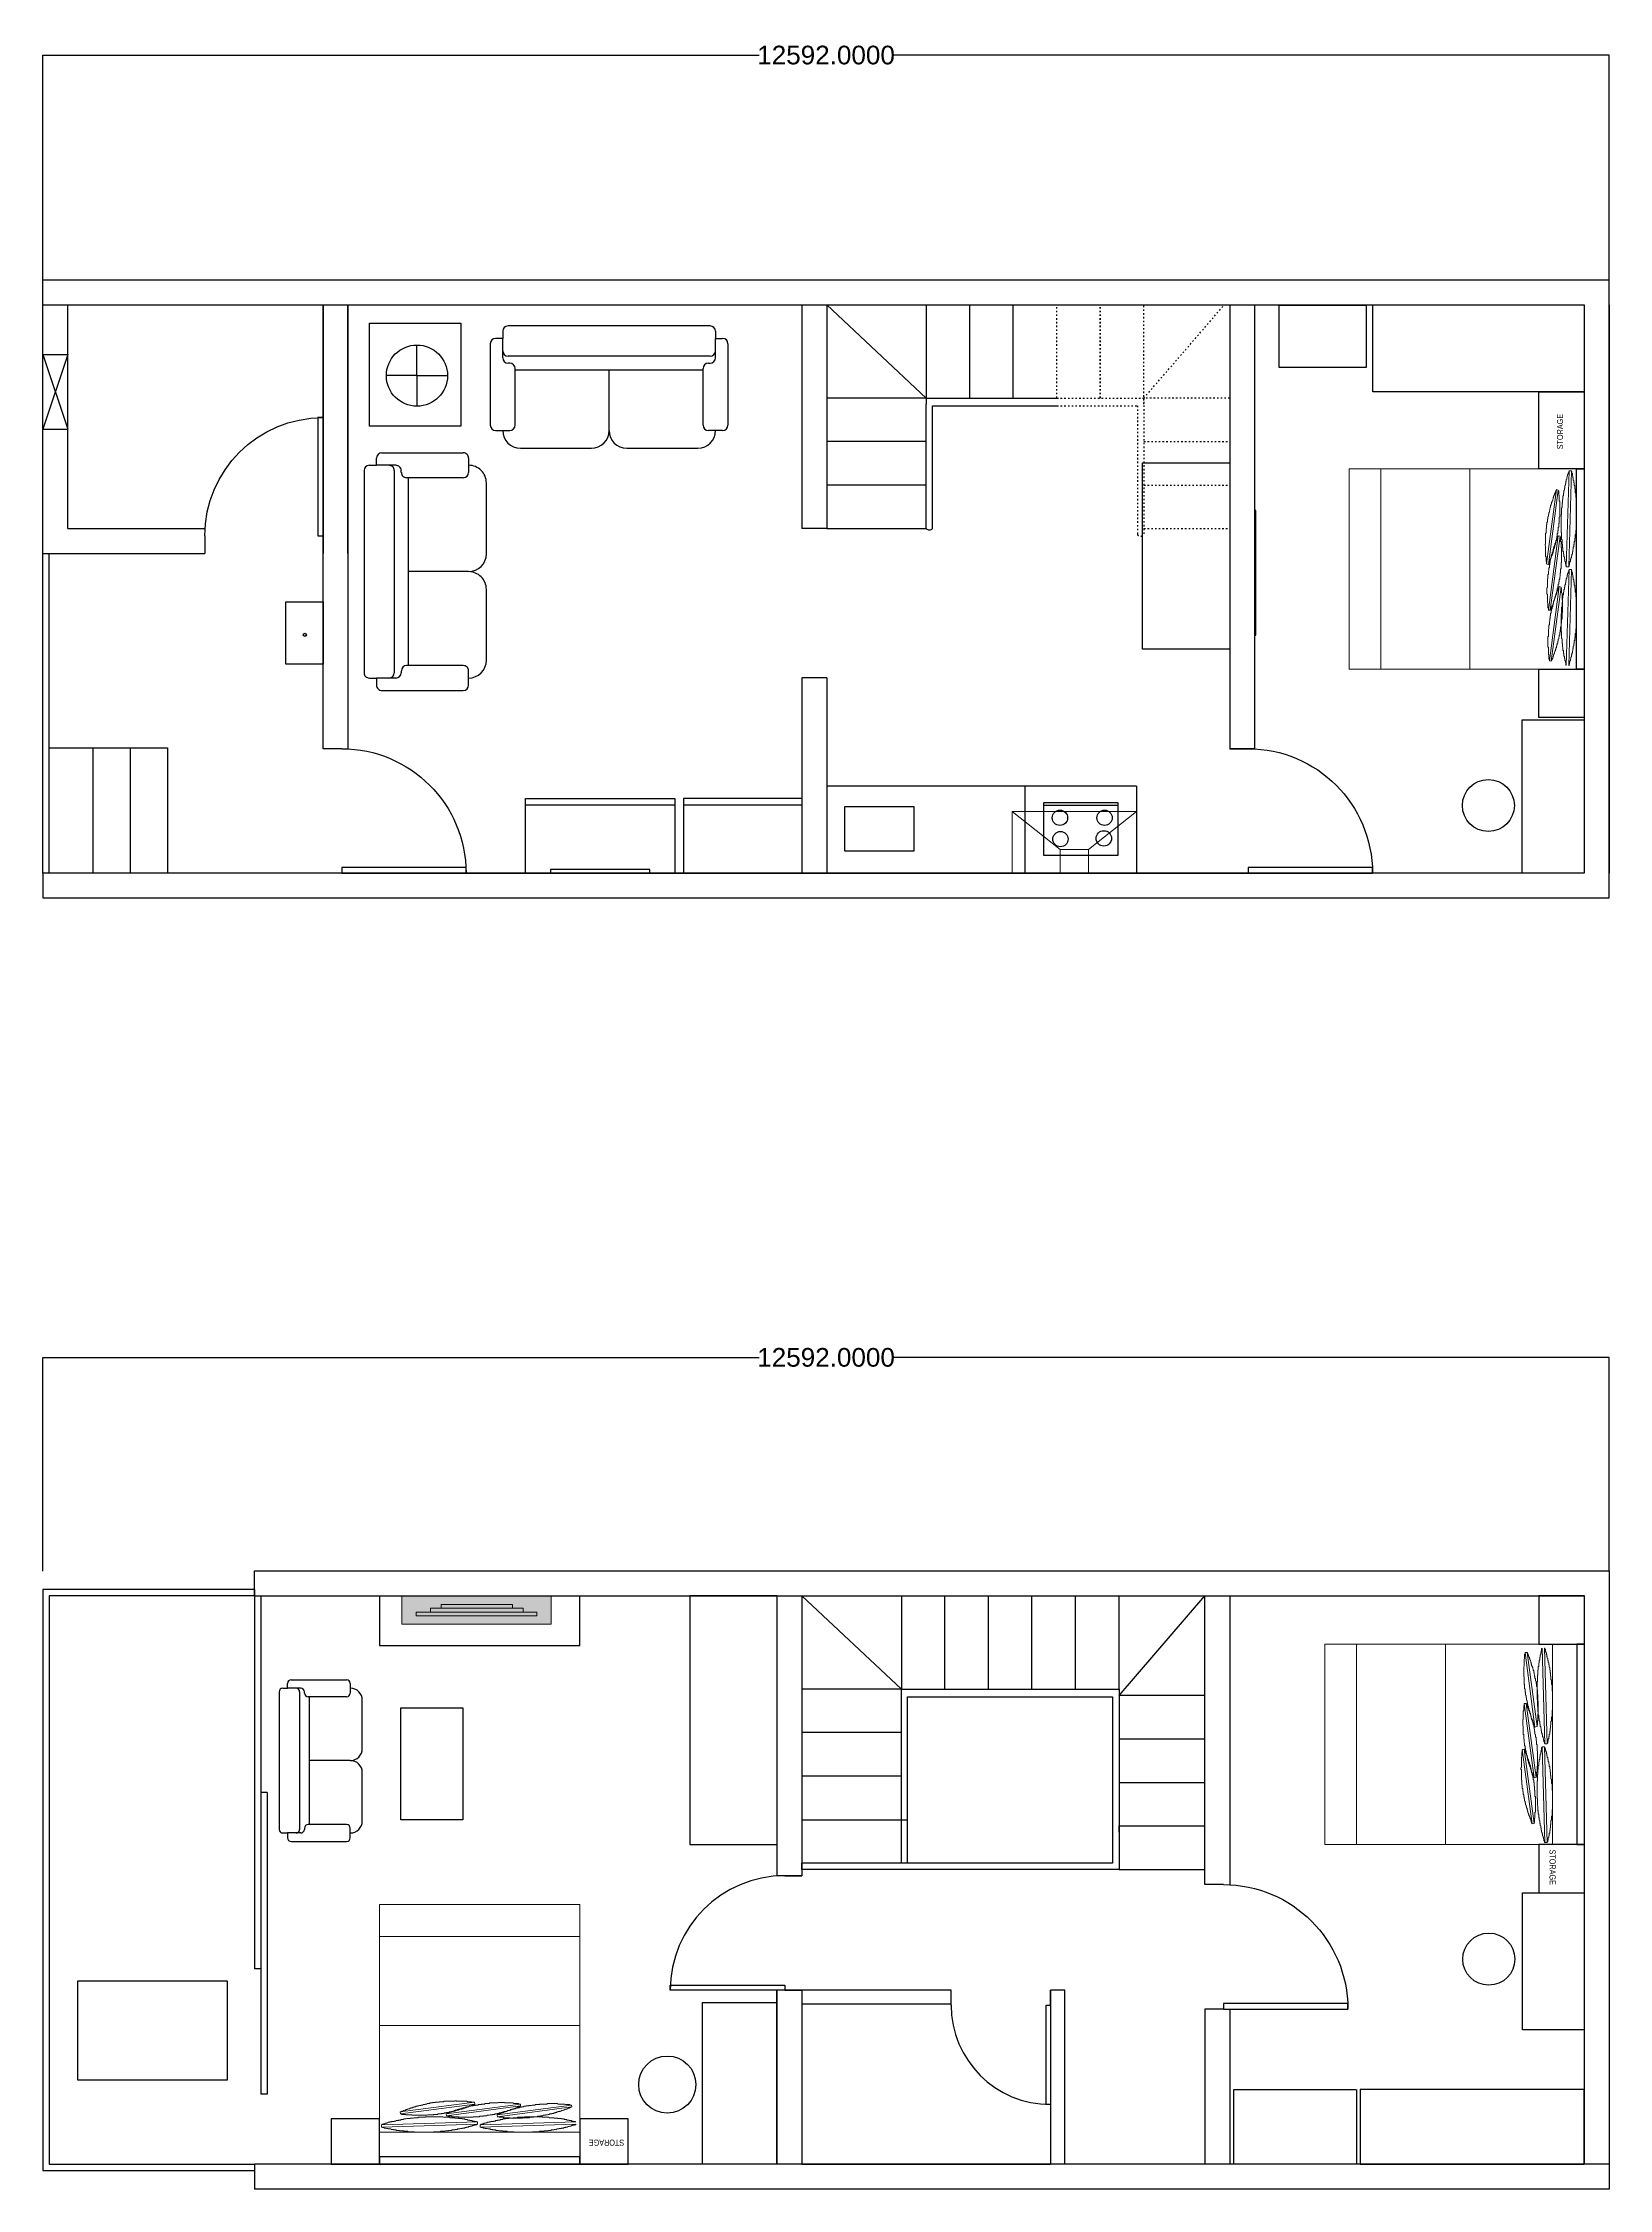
# Model space of a CAD drawing. Header units: millimetres. Extents: x 120894 to 133486, y -36003 to -18746.
import ezdxf

# ---------------------------------------------------------------- set-up
doc = ezdxf.new("R2010")
doc.units = ezdxf.units.MM
doc.header["$MEASUREMENT"] = 0
doc.linetypes.add('ACAD_ISO03W100', pattern=[30, 12, -18])
doc.layers.add('A_FURNITURE', color=251, linetype='Continuous', lineweight=9)
doc.layers.add('A_FURNITURE HATCH', color=7, linetype='Continuous', lineweight=18, true_color=0xe0e0e0)
doc.styles.add('ARIAL', font='ARIALN.TTF')
doc.styles.get("Standard").update_dxf_attribs({"font": 'arial.ttf'})
doc.dimstyles.get("Standard").update_dxf_attribs({"dimtxt": 150, "dimasz": 0.18, "dimexe": 0.18, "dimexo": 0.0625, "dimgap": 0.09, "dimtad": 0, "dimtih": 1, "dimtoh": 1, "dimdec": 4, "dimzin": 0, "dimdsep": 46, "dimtxsty": 'Standard', "dimcen": 0.09, "dimadec": 0, "dimazin": 0, "dimtfac": 1, "dimtdec": 4, "dimtofl": 0, "dimtmove": 0, "dimatfit": 3, "dimfxl": 1, "dimtolj": 1, "dimtzin": 0, "dimarcsym": 0})

# ---------------------------------------------------------------- blocks, each defined once
blk = doc.blocks.new('*U2')
for p, q in [((0, 0), (0, -6)), ((40, 0), (40, -6))]:
    blk.add_line(p, q)
blk.add_lwpolyline([(0, 0), (0, 40), (1.75, 40), (1.75, 0)], close=True)
blk.add_arc((0, 0), 40, 0, 90)
blk = doc.blocks.new('A$C02A636C4')
for p, q in [((0.068, 0.601), (0.029, 0.601)), ((0.068, 0.64), (0.068, 0.601)), ((0.068, 0.533), (0.068, 0.601)), ((1.203, 0.669), (0.097, 0.669)), ((1.232, 0.64), (1.232, 0.601)), ((1.232, 0.601), (1.271, 0.601)), ((1.232, 0.533), (1.232, 0.601)), ((0, 0.572), (0, 0.126)), ((0.068, 0.495), (0.068, 0.543)), ((1.203, 0.504), (0.097, 0.504)), ((1.232, 0.495), (1.232, 0.543)), ((1.3, 0.572), (1.3, 0.126)), ((0.107, 0.466), (0.097, 0.466)), ((0.136, 0.126), (0.136, 0.436)), ((1.164, 0.427), (0.136, 0.427)), ((0.65, 0.097), (0.65, 0.427)), ((1.164, 0.126), (1.164, 0.436)), ((1.193, 0.466), (1.203, 0.466)), ((0.029, 0.097), (0.107, 0.097)), ((0.165, 0), (0.553, 0)), ((0.747, 0), (1.135, 0)), ((1.271, 0.097), (1.193, 0.097))]:
    blk.add_line(p, q)
for centre, radius, start, end in [((0.029, 0.572), 0.0291, 90, 180), ((0.097, 0.64), 0.0291, 90, 180), ((1.203, 0.64), 0.0291, 0, 90), ((1.271, 0.572), 0.0291, 0, 90), ((0.097, 0.533), 0.0291, 180, 270), ((0.097, 0.495), 0.0291, 180, 270), ((1.203, 0.533), 0.0291, 270, 0), ((1.203, 0.495), 0.0291, 270, 0), ((0.107, 0.436), 0.0291, 0, 90), ((1.193, 0.436), 0.0291, 90, 180), ((0.029, 0.126), 0.0291, 180, 270), ((0.107, 0.126), 0.0291, 270, 0), ((1.193, 0.126), 0.0291, 180, 270), ((1.271, 0.126), 0.0291, 270, 0), ((0.165, 0.097), 0.097, 180, 270), ((0.553, 0.097), 0.097, 270, 0), ((0.747, 0.097), 0.097, 180, 270), ((1.135, 0.097), 0.097, 270, 0)]:
    blk.add_arc(centre, radius, start, end)
blk = doc.blocks.new('A$C40209d2d')
at = {"layer": 'A_FURNITURE', "linetype": 'Continuous', "lineweight": 5}
for points in [[(0, 0), (0, 66), (75, 66), (75, 0)], [(39.8, 0), (39.8, 66), (10.46, 66), (10.46, 0)]]:
    blk.add_lwpolyline(points, close=True, dxfattribs=at)
for points in [[(70.03, 51.95), (70.03, 53.16), (70.21, 53.34), (70.21, 54.74), (70.33, 54.86), (70.33, 55.95), (70.51, 55.95), (70.51, 57.04), (70.63, 57.22), (70.63, 58.01), (70.82, 58.13), (70.82, 58.92), (71, 59.04), (71, 59.71), (71.12, 59.83), (71.12, 60.5), (71.3, 60.62), (71.3, 61.22), (71.42, 61.22), (71.42, 61.89), (71.6, 62.01), (71.6, 62.5), (71.73, 62.62), (71.73, 63.1), (71.91, 63.28), (71.91, 63.64), (72.03, 63.64), (72.03, 64.12), (72.21, 64.3), (72.21, 64.73), (72.39, 64.73), (72.39, 65.21), (72.51, 65.33)], [(71.6, 33.76), (72.51, 65.33), (73.3, 65.33)], [(73.3, 65.33), (72.39, 33.76), (72.39, 33.76)], [(73.3, 65.33), (73.3, 65.21), (73.48, 65.03), (73.48, 64.61), (73.61, 64.42), (73.61, 63.82), (73.79, 63.64), (73.79, 63.1), (73.91, 63.1), (73.91, 62.31), (74.09, 62.19), (74.09, 61.4), (74.21, 61.4), (74.21, 60.5), (74.39, 60.5), (74.39, 59.4), (74.51, 59.4), (74.51, 58.13), (74.7, 58.01), (74.7, 56.62), (74.88, 56.62), (74.88, 54.43), (75, 54.25), (75, 48.19), (74.88, 48.19), (74.88, 47.28)], [(75, 66), (75, 0)], [(65.06, 34.73), (68.33, 59.22), (68.94, 59.04)], [(65.72, 50.67), (65.72, 50.98), (65.84, 50.98), (65.84, 51.64), (66.03, 51.76), (66.03, 52.25), (66.15, 52.37), (66.15, 52.86), (66.33, 53.04), (66.33, 53.46), (66.45, 53.46), (66.45, 53.95), (66.63, 54.13), (66.63, 54.55), (66.75, 54.55), (66.75, 55.04), (66.94, 55.04), (66.94, 55.52), (67.12, 55.65), (67.12, 55.95), (67.24, 56.13), (67.24, 56.43), (67.42, 56.62), (67.42, 56.92), (67.54, 56.92), (67.54, 57.34), (67.72, 57.34), (67.72, 57.65), (67.85, 57.83), (67.85, 58.13), (68.03, 58.13), (68.03, 58.62), (68.15, 58.62), (68.15, 58.92), (68.33, 58.92), (68.33, 59.22)], [(68.33, 43.09), (68.33, 42.49), (68.15, 42.31), (68.15, 41.7), (68.03, 41.7), (68.03, 41.09), (67.85, 41.09), (67.85, 40.61), (67.72, 40.43), (67.72, 40), (67.54, 39.82), (67.54, 39.52), (67.42, 39.34), (67.42, 38.91), (67.24, 38.91), (67.24, 38.43), (67.12, 38.43), (67.12, 37.94), (66.94, 37.94), (66.94, 37.52), (66.75, 37.33), (66.75, 37.03), (66.63, 37.03), (66.63, 36.55), (66.45, 36.55), (66.45, 36.24), (66.33, 36.12), (66.33, 35.76), (66.15, 35.76), (66.15, 35.33), (66.03, 35.33), (66.03, 35.03), (65.84, 34.85), (65.84, 34.55), (65.72, 34.55), (68.94, 59.04)], [(68.94, 59.04), (68.94, 58.74), (69.12, 58.74), (69.12, 57.34), (69.24, 57.34), (69.24, 55.34), (69.42, 55.34), (69.42, 50.25), (69.24, 50.07), (69.24, 48.19), (69.12, 48.07), (69.12, 46.79), (68.94, 46.79), (68.94, 45.7), (68.82, 45.58), (68.82, 44.79), (68.63, 44.61), (68.63, 43.88), (68.51, 43.88), (68.51, 43.09), (68.33, 43.09)], [(65.06, 34.73), (65.06, 35.46), (64.94, 35.64), (64.94, 37.03), (64.75, 37.21), (64.75, 40.61), (64.63, 40.73), (64.63, 41.22), (64.75, 41.22), (64.75, 44.79), (64.94, 44.79), (64.94, 46.37), (65.06, 46.37), (65.06, 47.58), (65.24, 47.58), (65.24, 48.49), (65.36, 48.49), (65.36, 49.46), (65.54, 49.46), (65.54, 50.25), (65.72, 50.37), (65.72, 50.67)], [(71.6, 33.76), (71.6, 34.06), (71.42, 34.06), (71.42, 34.73), (71.3, 34.85), (71.3, 35.46), (71.12, 35.46), (71.12, 36.24), (71, 36.24), (71, 37.03), (70.82, 37.03), (70.82, 37.94), (70.63, 37.94), (70.63, 38.73), (70.51, 38.91), (70.51, 40), (70.33, 40), (70.33, 41.22), (70.21, 41.22), (70.21, 42.79), (70.03, 42.79), (70.03, 44.97), (69.91, 45.1), (69.91, 50.86), (70.03, 50.98), (70.03, 51.95)], [(65.72, 19.51), (68.94, 44), (69.6, 43.88)], [(66.33, 35.64), (66.33, 35.94), (66.45, 35.94), (66.45, 36.55), (66.63, 36.55), (66.63, 37.21), (66.75, 37.33), (66.75, 37.82), (66.94, 37.94), (66.94, 38.43), (67.12, 38.43), (67.12, 38.91), (67.24, 39.03), (67.24, 39.52), (67.42, 39.52), (67.42, 40), (67.54, 40), (67.54, 40.43), (67.72, 40.43), (67.72, 40.91), (67.85, 41.09), (67.85, 41.4), (68.03, 41.4), (68.03, 41.82), (68.15, 41.82), (68.15, 42.31), (68.33, 42.31), (68.33, 42.61), (68.51, 42.79), (68.51, 43.09), (68.63, 43.09), (68.63, 43.4), (68.82, 43.52), (68.82, 43.7), (68.94, 43.88), (68.94, 44)], [(68.94, 27.88), (68.94, 27.27), (68.82, 27.27), (68.82, 26.6), (68.63, 26.6), (68.63, 26), (68.51, 26), (68.51, 25.39), (68.33, 25.39), (68.33, 24.91), (68.15, 24.78), (68.15, 24.3), (68.03, 24.3), (68.03, 23.81), (67.85, 23.81), (67.85, 23.21), (67.72, 23.21), (67.72, 22.91), (67.54, 22.72), (67.54, 22.42), (67.42, 22.3), (67.42, 22), (67.24, 21.81), (67.24, 21.51), (67.12, 21.33), (67.12, 21.03), (66.94, 21.03), (66.94, 20.72), (66.75, 20.6), (66.75, 20.24), (66.63, 20.12), (66.63, 19.93), (66.45, 19.81), (66.45, 19.51), (66.33, 19.51), (69.6, 43.88)], [(69.6, 43.88), (69.6, 43.52), (69.73, 43.52), (69.73, 42.12), (69.91, 42.12), (69.91, 40.12), (70.03, 40), (70.03, 35.15), (69.91, 35.15), (69.91, 33.15), (69.73, 32.97), (69.73, 31.76), (69.6, 31.76), (69.6, 30.67), (69.42, 30.48), (69.42, 29.76), (69.24, 29.57), (69.24, 28.79), (69.12, 28.79), (69.12, 28), (68.94, 28), (68.94, 27.88)], [(74.88, 47.28), (74.88, 46), (74.7, 45.88), (74.7, 44.49), (74.51, 44.31), (74.51, 43.22), (74.39, 43.22), (74.39, 42.12), (74.21, 42.12), (74.21, 41.22), (74.09, 41.09), (74.09, 40.31), (73.91, 40.31), (73.91, 39.52), (73.79, 39.34), (73.79, 38.73), (73.61, 38.73), (73.61, 37.94), (73.48, 37.94), (73.48, 37.33), (73.3, 37.33), (73.3, 36.73), (73.12, 36.73), (73.12, 36.12), (73, 36.12), (73, 35.46), (72.82, 35.46), (72.82, 35.03), (72.7, 34.85), (72.7, 34.36), (72.51, 34.36), (72.51, 33.94), (72.39, 33.94), (72.39, 33.76)], [(65.72, 19.51), (65.72, 20.24), (65.54, 20.24), (65.54, 21.81), (65.36, 22), (65.36, 24.78), (65.24, 24.78), (65.24, 26.79), (65.36, 26.97), (65.36, 29.76), (65.54, 29.76), (65.54, 31.27), (65.72, 31.27), (65.72, 32.36), (65.84, 32.55), (65.84, 33.45), (66.03, 33.45), (66.03, 34.36), (66.15, 34.36), (66.15, 35.15), (66.33, 35.15), (66.33, 35.64)], [(65.06, 34.73), (65.72, 34.55), (65.72, 34.55)], [(70.03, 19.33), (70.03, 20.42), (70.21, 20.6), (70.21, 22.12), (70.33, 22.12), (70.33, 23.21), (70.51, 23.39), (70.51, 24.48), (70.63, 24.48), (70.63, 25.39), (70.82, 25.39), (70.82, 26.3), (71, 26.3), (71, 27.09), (71.12, 27.09), (71.12, 27.69), (71.3, 27.88), (71.3, 28.48), (71.42, 28.48), (71.42, 29.27), (71.6, 29.27), (71.6, 29.88), (71.73, 29.88), (71.73, 30.48), (71.91, 30.48), (71.91, 30.97), (72.03, 31.15), (72.03, 31.58), (72.21, 31.58), (72.21, 32.06), (72.39, 32.24), (72.39, 32.67), (72.51, 32.67), (72.51, 32.85)], [(71.6, 33.76), (72.39, 33.76)], [(71.6, 1.27), (72.51, 32.85), (73.3, 32.85)], [(73.3, 32.85), (72.39, 1.27), (72.39, 1.27)], [(73.3, 32.85), (73.3, 32.55), (73.48, 32.55), (73.48, 31.88), (73.61, 31.88), (73.61, 31.15), (73.79, 31.15), (73.79, 30.48), (73.91, 30.36), (73.91, 29.57), (74.09, 29.57), (74.09, 28.79), (74.21, 28.67), (74.21, 27.69), (74.39, 27.69), (74.39, 26.79), (74.51, 26.6), (74.51, 25.39), (74.7, 25.39), (74.7, 24), (74.88, 23.81), (74.88, 21.69), (75, 21.69), (75, 15.63), (74.88, 15.45), (74.88, 14.66)], [(66.03, 2.72), (69.24, 27.27), (69.91, 27.09)], [(66.63, 18.72), (66.63, 19.21), (66.75, 19.21), (66.75, 19.81), (66.94, 19.93), (66.94, 20.42), (67.12, 20.6), (67.12, 21.03), (67.24, 21.21), (67.24, 21.69), (67.42, 21.69), (67.42, 22.12), (67.54, 22.3), (67.54, 22.72), (67.72, 22.72), (67.72, 23.21), (67.85, 23.21), (67.85, 23.69), (68.03, 23.81), (68.03, 24.12), (68.15, 24.3), (68.15, 24.6), (68.33, 24.6), (68.33, 25.09), (68.51, 25.09), (68.51, 25.57), (68.63, 25.57), (68.63, 25.88), (68.82, 25.88), (68.82, 26.3), (68.94, 26.3), (68.94, 26.6), (69.12, 26.79), (69.12, 27.09), (69.24, 27.09), (69.24, 27.27)], [(69.24, 11.08), (69.24, 10.66), (69.12, 10.48), (69.12, 10.05), (68.94, 9.87), (68.94, 9.26), (68.82, 9.26), (68.82, 8.6), (68.63, 8.6), (68.63, 8.17), (68.51, 7.99), (68.51, 7.57), (68.33, 7.57), (68.33, 7.08), (68.15, 7.08), (68.15, 6.6), (68.03, 6.47), (68.03, 6.17), (67.85, 5.99), (67.85, 5.69), (67.72, 5.5), (67.72, 5.2), (67.54, 5.08), (67.54, 4.72), (67.42, 4.72), (67.42, 4.29), (67.24, 4.29), (67.24, 3.99), (67.12, 3.81), (67.12, 3.5), (66.94, 3.5), (66.94, 3.2), (66.75, 3.02), (66.75, 2.72), (66.63, 2.72), (66.63, 2.67), (69.91, 27.09)], [(69.91, 27.09), (69.91, 26.6), (70.03, 26.6), (70.03, 25.21), (70.21, 25.09), (70.21, 22.91), (70.33, 22.72), (70.33, 18.84), (70.21, 18.72), (70.21, 16.54), (70.03, 16.54), (70.03, 15.14), (69.91, 14.96), (69.91, 13.93), (69.73, 13.93), (69.73, 12.96), (69.6, 12.96), (69.6, 12.17), (69.42, 12.05), (69.42, 11.26), (69.24, 11.26), (69.24, 11.08)], [(66.03, 2.72), (66.03, 3.2), (65.84, 3.32), (65.84, 4.72), (65.72, 4.9), (65.72, 7.2), (65.54, 7.38), (65.54, 10.78), (65.72, 10.78), (65.72, 13.14), (65.84, 13.27), (65.84, 14.66), (66.03, 14.66), (66.03, 15.75), (66.15, 15.93), (66.15, 16.72), (66.33, 16.84), (66.33, 17.63), (66.45, 17.63), (66.45, 18.42), (66.63, 18.54), (66.63, 18.72)], [(65.72, 19.51), (66.33, 19.51), (66.33, 19.51)], [(71.6, 1.27), (71.6, 1.39), (71.42, 1.39), (71.42, 2.18), (71.3, 2.18), (71.3, 2.72), (71.12, 2.72), (71.12, 3.5), (71, 3.5), (71, 4.29), (70.82, 4.29), (70.82, 5.2), (70.63, 5.2), (70.63, 6.17), (70.51, 6.17), (70.51, 7.2), (70.33, 7.38), (70.33, 8.48), (70.21, 8.48), (70.21, 10.05), (70.03, 10.17), (70.03, 12.36), (69.91, 12.36), (69.91, 18.24), (70.03, 18.24), (70.03, 19.33)], [(74.88, 14.66), (74.88, 13.27), (74.7, 13.27), (74.7, 11.75), (74.51, 11.75), (74.51, 10.48), (74.39, 10.48), (74.39, 9.57), (74.21, 9.38), (74.21, 8.48), (74.09, 8.48), (74.09, 7.69), (73.91, 7.57), (73.91, 6.78), (73.79, 6.78), (73.79, 6.17), (73.61, 5.99), (73.61, 5.38), (73.48, 5.2), (73.48, 4.72), (73.3, 4.6), (73.3, 4.11), (73.12, 3.99), (73.12, 3.5), (73, 3.32), (73, 2.9), (72.82, 2.72), (72.82, 2.36), (72.7, 2.36), (72.7, 1.7), (72.51, 1.7), (72.51, 1.27), (72.39, 1.27)], [(66.03, 2.72), (66.63, 2.67), (66.63, 2.67)]]:
    blk.add_lwpolyline(points, dxfattribs=at)
blk = doc.blocks.new('*D7')
at = {"color": 0, "lineweight": -2, "transparency": 16777216}
for p, q in [((120894, -20851), (120894, -18844)), ((120894, -18844), (126652, -18844)), ((133485, -18844), (127727, -18844)), ((133486, -20651), (133486, -18844))]:
    blk.add_line(p, q, dxfattribs=at)
at = {"color": 0, "transparency": 16777216}
for points in [[(120894, -18844), (120894, -18844), (120894, -18844)], [(133485, -18844), (133485, -18844), (133486, -18844)]]:
    blk.add_solid(points, dxfattribs=at)
at = {"layer": 'Defpoints', "color": 0, "transparency": 16777216}
for p in [(133486, -18844), (133486, -20651), (120894, -20851)]:
    blk.add_point(p, dxfattribs=at)
at = {"color": 0, "transparency": 16777216, "insert": (127190, -18844), "char_height": 150, "attachment_point": 5}
blk.add_mtext('\\A1;12592.0000', dxfattribs=at)
blk = doc.blocks.new('A$C683E490C')
at = {"lineweight": 5}
for p, q in [((386, 307), (0, 0)), ((614, 307), (1000, 0))]:
    blk.add_line(p, q, dxfattribs=at)
for points in [[(0, 500), (1000, 500), (1000, 0), (0, 0)], [(386, 500), (614, 500), (614, 307), (386, 307)]]:
    blk.add_lwpolyline(points, close=True, dxfattribs=at)
blk = doc.blocks.new('tv unit 03')
at = {"layer": 'A_FURNITURE HATCH', "true_color": 0xffffff}
h = blk.add_hatch(color=7, dxfattribs=at)
h.dxf.hatch_style = 1
h.paths.add_polyline_path([(-200, -850), (0, -850), (0, 200), (-200, 200)])
at = {"layer": 'A_FURNITURE HATCH', "true_color": 0x636466}
h = blk.add_hatch(color=251, dxfattribs=at)
h.dxf.hatch_style = 1
h.paths.add_polyline_path([(-113, -650), (-86, -650), (-86, 4), (-113, 4)])
h.paths.add_polyline_path([(-139, -573), (-113, -573), (-113, -73), (-139, -73)])
at = {"layer": 'A_FURNITURE'}
for points in [[(-200, -850), (0, -850), (0, 200), (-200, 200)], [(-113, -650), (-86, -650), (-86, 4), (-113, 4)], [(-86, -750), (-59, -750), (-59, 100), (-86, 100)], [(-139, -573), (-113, -573), (-113, -73), (-139, -73)]]:
    blk.add_lwpolyline(points, close=True, dxfattribs=at)
blk = doc.blocks.new('*D13')
at = {"color": 0, "lineweight": -2, "transparency": 16777216}
for p, q in [((120894, -31033), (120894, -29316)), ((120894, -29316), (126652, -29316)), ((133485, -29316), (127727, -29316)), ((133486, -31033), (133486, -29316))]:
    blk.add_line(p, q, dxfattribs=at)
at = {"color": 0, "transparency": 16777216}
for points in [[(120894, -29316), (120894, -29316), (120894, -29316)], [(133485, -29316), (133485, -29316), (133486, -29316)]]:
    blk.add_solid(points, dxfattribs=at)
at = {"layer": 'Defpoints', "color": 0, "transparency": 16777216}
for p in [(133486, -29316), (120894, -31033), (133486, -31033)]:
    blk.add_point(p, dxfattribs=at)
at = {"color": 0, "transparency": 16777216, "insert": (127190, -29316), "char_height": 150, "attachment_point": 5}
blk.add_mtext('\\A1;12592.0000', dxfattribs=at)

msp = doc.modelspace()

# ---------------------------------------------------------------- linework, layer by layer
for p, q in [((120893.5, -25421.10414), (120893.5, -20651.10414)), ((120893.5, -20651.10414), (133485.5, -20651.10414)), ((120893.5, -20851.10414), (133285.5, -20851.10414)), ((121093.5, -22651.10414), (121093.5, -20851.10414)), ((123345.5, -20851.10414), (126995.5, -20851.10414)), ((126995.5, -20851.10414), (126995.5, -22651.10414)), ((126995.5, -20851.10414), (127195.5, -20851.10414)), ((127195.5, -20851.10414), (127195.5, -22651.10414)), ((127195.5, -20851.10414), (130435.5, -20851.10414)), ((127195.5, -20851.10414), (130633.5, -20851.10414)), ((127995.5, -21601.10414), (127195.5, -20851.10414)), ((127995.5, -20851.10414), (127995.5, -21651.10414)), ((128345.5, -21601.10414), (128345.5, -20851.10414)), ((128695.5, -21601.10414), (128695.5, -20851.10414)), ((130435.5, -20851.10414), (130435.5, -22801.10414)), ((130635.5, -20851.10414), (130635.5, -22801.10414)), ((130635.5, -20851.10414), (130635.5, -24421.10414)), ((130635.5, -20851.10414), (133285.5, -20851.10414)), ((130635.5, -20851.10414), (131835.5, -20851.10414)), ((133285.5, -20851.10414), (133285.5, -25421.10414)), ((133485.5, -20851.10414), (133485.5, -25421.10414)), ((133485.5, -20851.10414), (133485.5, -20851.10414)), ((123900.50965, -21420.6891), (123900.50965, -21174.80347)), ((120893.5, -21251.10414), (121093.5, -21251.10414)), ((120893.5, -21251.10414), (121093.5, -21851.10414)), ((121093.5, -21251.10414), (120893.5, -21851.10414)), ((123900.50965, -21420.6891), (123654.62402, -21420.6891)), ((123900.50965, -21420.6891), (124146.39527, -21420.6891)), ((123900.50965, -21420.6891), (123900.50965, -21666.57473)), ((127995.5, -21601.10414), (127195.5, -21601.10414)), ((127995.5, -21601.10414), (129045.5, -21601.10414)), ((127995.5, -22651.10414), (127995.5, -21651.10414)), ((128045.5, -22651.10414), (128045.5, -21662.50655)), ((128045.5, -21662.50655), (129045.5, -21662.50655)), ((120893.5, -21851.10414), (121093.5, -21851.10414)), ((127995.5, -21951.10414), (127195.5, -21951.10414)), ((127995.5, -22301.10414), (127195.5, -22301.10414)), ((121093.5, -22651.10414), (122197.24173, -22651.10414)), ((127195.5, -22651.10414), (126995.5, -22651.10414)), ((127195.5, -22651.10414), (127995.5, -22651.10414)), ((129693.05266, -22698.17567), (129693.05266, -22700.1407)), ((130435.5, -22701.10414), (130435.5, -24421.10414)), ((120893.5, -22851.10414), (122195.5, -22851.10414)), ((120943.5, -25421.10414), (120943.5, -22851.10414)), ((130435.5, -23621.10414), (129735.5, -23621.10414)), ((126995.5, -23851.10414), (126995.5, -25421.10414)), ((127195.5, -23851.10414), (126995.5, -23851.10414)), ((127195.5, -23851.10414), (127195.5, -25421.10414)), ((120943.5, -24414.94713), (121595.5, -24414.94713)), ((121295.5, -24414.94713), (121895.5, -24414.94713)), ((121295.5, -24414.94713), (121295.5, -25414.94713)), ((121595.5, -24414.94713), (121595.5, -25414.94713)), ((121595.5, -24414.94713), (121895.5, -24414.94713)), ((121895.5, -24414.94713), (121895.5, -25414.94713)), ((130633.5, -24421.10414), (130435.5, -24421.10414)), ((130435.5, -24421.10414), (130633.5, -24421.10414)), ((129685.5, -24721.10414), (127195.5, -24721.10414)), ((127195.5, -24721.10414), (127195.5, -25421.10414)), ((128788.4012, -24721.10414), (128788.4012, -25421.10414)), ((128948.4012, -24721.10414), (128948.4012, -24721.10414)), ((129685.5, -24721.10414), (129685.5, -25421.10414)), ((124773.11653, -24871.11284), (125973.11653, -24871.11284)), ((126043, -24871.11284), (126995.5, -24871.11284)), ((129538.4012, -24857.18284), (128938.4012, -24857.18284)), ((129538.4012, -24877.18284), (128938.4012, -24877.18284)), ((133285.5, -25421.10414), (120893.5, -25421.10414)), ((123995.5, -25421.10414), (123795.5, -25421.10414)), ((123995.5, -25421.10414), (126995.5, -25421.10414)), ((126995.5, -25421.10414), (127195.5, -25421.10414)), ((127195.5, -25421.10414), (130633.5, -25421.10414)), ((133285.5, -25421.10414), (130435.5, -25421.10414)), ((130635.5, -25421.10414), (130635.5, -25420.10414)), ((132985.5, -25421.10414), (132885.5, -25421.10414)), ((133285.5, -25421.10414), (132985.5, -25421.10414)), ((122595.5, -31032.95938), (133485.5, -31032.95938)), ((122595.5, -31232.95938), (122595.5, -31032.95938)), ((133485.5, -31032.95938), (133485.5, -36003)), ((122595.5, -31182.95938), (122595.5, -31232.95938)), ((122595.5, -31232.95938), (133285.5, -31232.95938)), ((122595.5, -31232.95938), (122595.5, -34231.5)), ((122645.5, -31232.95938), (122645.5, -35241)), ((126795.5, -31232.95938), (126795.5, -33482.95938)), ((126795.5, -31232.95938), (126995.5, -31232.95938)), ((126995.5, -31232.95938), (126995.5, -33482.95938)), ((126995.5, -31232.95938), (126995.5, -33032.95938)), ((127795.5, -31982.95938), (126995.5, -31232.95938)), ((127795.5, -31232.95938), (127795.5, -31982.95938)), ((128145.5, -31982.95938), (128145.5, -31232.95938)), ((128495.5, -31982.95938), (128495.5, -31232.95938)), ((128845.5, -31982.95938), (128845.5, -31232.95938)), ((129195.5, -31982.95938), (129195.5, -31232.95938)), ((129545.5, -31982.95938), (129545.5, -31232.95938)), ((129545.5, -32032.95938), (130235.5, -31232.95938)), ((133285.5, -31232.95938), (133285.5, -35802.95938)), ((127795.5, -31982.95938), (126995.5, -31982.95938)), ((130235.5, -32032.95938), (129545.5, -32032.95938)), ((127795.5, -32332.95938), (126995.5, -32332.95938)), ((129545.5, -32382.95938), (130235.5, -32382.95938)), ((127795.5, -32682.95938), (126995.5, -32682.95938)), ((129545.5, -32732.95938), (130235.5, -32732.95938)), ((122695.5, -32815), (122645.5, -32815)), ((122695.5, -32815), (122695.5, -35241)), ((126995.5, -33032.95938), (127845.5, -33032.95938)), ((126995.5, -33032.95938), (127795.5, -33032.95938)), ((129493.05266, -33080.03091), (129493.05266, -33081.99594)), ((129545.5, -33132.95938), (129545.5, -33081.34114)), ((129545.5, -33082.95938), (130235.5, -33082.95938)), ((126995.5, -33382.95938), (126995.5, -33482.95938)), ((126995.5, -33432.95938), (126995.5, -33382.95938)), ((129545.5, -33432.95938), (126995.5, -33432.95938)), ((129545.5, -33432.95938), (130235.5, -33432.95938)), ((126995.5, -33482.95938), (126795.5, -33482.95938)), ((122645.5, -34231.5), (122595.5, -34231.5)), ((126795.5, -34402.95938), (126795.5, -35802.95938)), ((126795.5, -35802.95938), (126795.5, -34402.95938)), ((126995.5, -34402.95938), (126795.5, -34402.95938)), ((126995.5, -34402.95938), (126995.5, -35802.95938)), ((126995.5, -34402.95938), (126995.5, -35802.95938)), ((128195.5, -34402.95938), (126995.5, -34402.95938)), ((128195.5, -34516.95938), (126995.5, -34516.95938)), ((122695.5, -35241), (122645.5, -35241)), ((133485.5, -35802.95938), (122595.5, -35802.95938)), ((122595.5, -35802.95938), (122595.5, -36003)), ((122595.5, -35802.95938), (122595.5, -35852.95938)), ((126995.5, -35802.95938), (126795.5, -35802.95938)), ((126995.5, -35802.95938), (128995.5, -35802.95938)), ((133485.5, -36003), (122595.5, -36003))]:
    msp.add_line(p, q)
at = {"linetype": 'ACAD_ISO03W100'}
for p, q in [((129045.15, -21601.10414), (129045.15, -20851.10414)), ((129395.15, -21601.10414), (129395.15, -20851.10414)), ((129395.5, -21601.10414), (129395.5, -20851.10414)), ((129745.5, -21651.10414), (129745.5, -20851.10414)), ((129745.5, -21601.10414), (130391.3284, -20852.31759)), ((129045.5, -21601.10414), (129745.5, -21601.10414)), ((129045.5, -21662.50655), (129693.05266, -21662.50655)), ((129693.05266, -21662.50655), (129693.05266, -22698.17567)), ((130435.5, -21601.10414), (129745.5, -21601.10414)), ((129745.5, -21601.10414), (129745.5, -22699.4859)), ((129745.5, -21951.10414), (130435.5, -21951.10414)), ((129745.5, -22301.10414), (130435.5, -22301.10414)), ((129745.5, -22651.10414), (130437.01968, -22651.10414))]:
    msp.add_line(p, q, dxfattribs=at)
for points in [[(120893.5, -25421.10414), (120893.5, -25621.10414), (133485.5, -25621.10414), (133485.5, -20651.10414)], [(123145.5, -20851.10414), (123145.5, -22851.10414)], [(123145.5, -24421.10414), (123145.5, -20851.10414), (123345.5, -20851.10414), (123345.5, -24422.35492)], [(123345.5, -22851.10414), (123345.5, -20851.10414)], [(130832.5, -20855), (131532.5, -20855), (131532.5, -21355), (130832.5, -21355), (130832.5, -20855)], [(133285.5, -20851.10414), (133285.5, -21551.10414), (131585.5, -21551.10414), (131585.5, -20851.10414)], [(132919.5, -21551.10414), (133285.5, -21551.10414), (133285.5, -22171.35013), (132919.5, -22171.35013), (132919.5, -21551.10414)], [(130435.5, -23621.10414), (129735.5, -23621.10414), (129735.5, -22121.10414), (130435.5, -22121.10414)], [(130635.39586, -23506.65814), (130645.39586, -23506.65814), (130645.39586, -23506.65814), (130645.39586, -22506.65814), (130635.39586, -22506.65814)], [(132785.5, -25421.10414), (132785.5, -24187.49613), (133285.5, -24187.49613)], [(124773.11653, -25421.11284), (124773.11653, -24821.11284), (125973.11653, -24821.11284), (125973.11653, -25421.11284)], [(126995.5, -24821.11284), (126043, -24821.11284), (126043, -25421.11284)], [(128938.4012, -24857.18284), (128938.4012, -25277.18284), (129438.4012, -25277.18284), (129538.4012, -25277.18284), (129538.4012, -24857.18284)], [(125773.11653, -25421.11284), (125773.11653, -25391.11284), (124973.11653, -25391.11284), (124973.11653, -25421.11284)], [(122595.5, -31182.95938), (120893.5, -31182.95938), (120893.5, -35852.95938), (122595.5, -35852.95938)], [(122595.5, -31232.95938), (120943.5, -31232.95938), (120943.5, -35802.95938), (122595.5, -35802.95938)], [(123599.746, -31232.95938), (123599.746, -31632.95938), (125210.146, -31632.95938), (125210.146, -31232.95938)], [(126795.5, -31232.95938), (126095.5, -31232.95938), (126095.5, -33232.95938), (126795.5, -33232.95938)], [(130235.5, -33555), (130235.5, -31232.95938)], [(130435.5, -31232.95938), (130435.5, -33556.25078)], [(127795.5, -33382.95938), (127795.5, -31982.95938), (129545.5, -31982.95938), (129545.5, -33432.95938)], [(127845.5, -33382.95938), (127845.5, -32044.36179), (129493.05266, -32044.36179), (129493.05266, -33382.95938)], [(129493.05266, -33382.95938), (127845.5, -33382.95938), (126995.5, -33382.95938)], [(133289.17289, -34721.85137), (132789.17289, -34721.85137), (132789.17289, -33621.85137), (133287.33644, -33621.85137)], [(126795.5, -35802.95938), (126195.5, -35802.95938), (126195.5, -34502.95938), (126795.5, -34502.95938)], [(129109.5, -35802.95938), (129109.5, -34402.95938), (128995.5, -34402.95938), (128995.5, -35802.95938)], [(130237.33644, -35802.95938), (130237.33644, -34555)], [(130437.33644, -34555), (130437.33644, -35802.95938)], [(131455, -35202.95938), (131455, -35802.95938), (130467.33644, -35802.95938), (130467.33644, -35202.95938), (131450, -35202.95938)]]:
    msp.add_lwpolyline(points)
for points in [[(124253.27419, -20999.10312), (124253.27419, -21826.8052), (123520.10256, -21826.8052), (123520.10256, -20999.10312)], [(122846.5, -23239.90807), (123146.5, -23239.90807), (123146.5, -23739.90807), (122846.5, -23739.90807)], [(127894.81211, -24884.71222), (127894.81211, -25243.74771), (127341.5919, -25243.74771), (127341.5919, -24884.71222)], [(123770.5, -32133), (124270.5, -32133), (124270.5, -33033), (123770.5, -33033)], [(121174, -34328.5), (122374, -34328.5), (122374, -35128.5), (121174, -35128.5)], [(133285.5, -35802.95938), (133285.5, -35202.95938), (132824.39199, -35202.95938), (131485.5, -35202.95938), (131485.5, -35802.95938)]]:
    msp.add_lwpolyline(points, close=True)
at = {"ltscale": 3}
for points in [[(133285.5, -23781.75013), (133224.5, -23781.75013), (133224.5, -22171.35013), (133285.5, -22171.35013)], [(133285.5, -24170.99613), (132919.5, -24170.99613), (132919.5, -23781.75013), (133285.5, -23781.75013)], [(133287.33644, -31232.95938), (132921.33644, -31232.95938), (132921.33644, -31622.20537), (133287.33644, -31622.20537)], [(133287.85141, -31622.20537), (133226.85141, -31622.20537), (133226.85141, -33232.60537), (133287.85141, -33232.60537)], [(133287.33644, -33232.60537), (132921.33644, -33232.60537), (132921.33644, -33621.85137), (133287.33644, -33621.85137)], [(123599.746, -35802.95938), (123599.746, -35436.95938), (123210.5, -35436.95938), (123210.5, -35802.95938)], [(125599.39199, -35802.95938), (125599.39199, -35436.95938), (125210.146, -35436.95938), (125210.146, -35802.95938)], [(125210.146, -35803.47434), (125210.146, -35742.47434), (123599.746, -35742.47434), (123599.746, -35803.47434)]]:
    msp.add_lwpolyline(points, close=True, dxfattribs=at)
for centre, radius in [((123900.50965, -21420.6891), 245.88563), ((122999.52294, -23505.2068), 12.72269), ((132514.93745, -24877.51245), 209.16231), ((129070.38884, -24976.45966), 61.7714), ((129429.15514, -24976.45966), 61.7714), ((129074.40696, -25147.74449), 61.7714), ((129423.17602, -25141.72745), 61.7714), ((132518.61034, -34153.94306), 209.16231), ((125913.5, -35163), 230)]:
    msp.add_circle(centre, radius)
msp.add_arc((128020.5, -22626.10414), 35.35534, 224.999999999, 315.000000001)
at = {"linetype": 'ACAD_ISO03W100'}
msp.add_arc((129718.98032, -22676.10414), 35.35534, 222.832447571, 318.598155602, dxfattribs=at)

# ---------------------------------------------------------------- block references
for name, p, xscale, yscale, zscale in [('A$C02A636C4', (124490.38484, -22004.75534), 1469.691668675027, 1469.691668675027, 1469.691668675027), ('*U2', (123145.5, -22708.60414), -23.74999999999989, 23.74999999999989, 23.74999999999989)]:
    msp.add_blockref(name, p, dxfattribs=dict(xscale=xscale, yscale=yscale, zscale=zscale))
for name, p, xscale, yscale, zscale, rotation in [('A$C02A636C4', (124458.78355, -23952.45253), 1469.691668675027, 1469.691668675027, 1469.691668675027, 89.99999999999999), ('*U2', (123295.5, -25421.10414), -25, 25, 25, 270), ('*U2', (130583.5, -25421.10414), -25, 25, 25, 270), ('A$C02A636C4', (123461.50007, -33207.50009), 1000, 1000, 1000, 90), ('*U2', (126857.5, -34402.95938), 23.00000000000113, 23.00000000000113, 23.00000000000113, 90.00000000000001), ('*U2', (130385.5, -34555), -25, 25, 25, 270), ('*U2', (128995.5, -34522.95938), 20, 20, 20, 180)]:
    msp.add_blockref(name, p, dxfattribs=dict(xscale=xscale, yscale=yscale, zscale=zscale, rotation=rotation))
at = {"ltscale": 3, "xscale": 24.39999999999718, "yscale": 24.39999999999718, "zscale": 24.39999999999718}
msp.add_blockref('A$C40209d2d', (131394.49995, -23781.75013), dxfattribs=at)
at = {"rotation": 180}
msp.add_blockref('A$C683E490C', (129685.49996, -24925.10416), dxfattribs=at)
at = {"color": 1, "transparency": 33554687, "xscale": 1.142971819656692, "yscale": 1.142971819656692, "zscale": 1.142971819656692, "rotation": 269.9998275236771}
msp.add_blockref('tv unit 03', (124751.27122, -31461.5581), dxfattribs=at)
at = {"ltscale": 3, "xscale": -24.39999999999718, "yscale": 24.39999999999718, "zscale": 24.39999999999718}
for p, rotation in [((131200.25428, -31622.20537), 180), ((125210.14599, -33715.87721), 90)]:
    msp.add_blockref('A$C40209d2d', p, dxfattribs=dict(at, rotation=rotation))

# ---------------------------------------------------------------- texts
at = {"char_height": 48.8, "width": 1306.9362347, "style": 'ARIAL'}
for insert, attachment_point, rotation in [((133116.28233, -22524.54093), 7, 90.000000006), ((133055.61877, -32761.41457), 1, 269.999999994), ((126078.08543, -35654.28233), 1, 179.999999994)]:
    msp.add_mtext('\\pxqc;STORAGE', dxfattribs=dict(at, insert=insert, attachment_point=attachment_point, rotation=rotation))

# ---------------------------------------------------------------- dimensions: what is measured, and where the dimension line sits
for base, p1, p2, picture, middle in [((133485.5, -18844), (120893.5, -20851.10414), (133485.5, -20651.10414), '*D7', (127189.5, -18844)), ((133485.5, -29316), (120893.5, -31032.95938), (133485.5, -31032.95938), '*D13', (127189.5, -29316))]:
    dim = msp.add_linear_dim(base=base, p1=p1, p2=p2, dimstyle='Standard')
    dim.commit()
    dim.dimension.update_dxf_attribs({"geometry": picture, "text_midpoint": middle})

doc.saveas('drawing.dxf')
